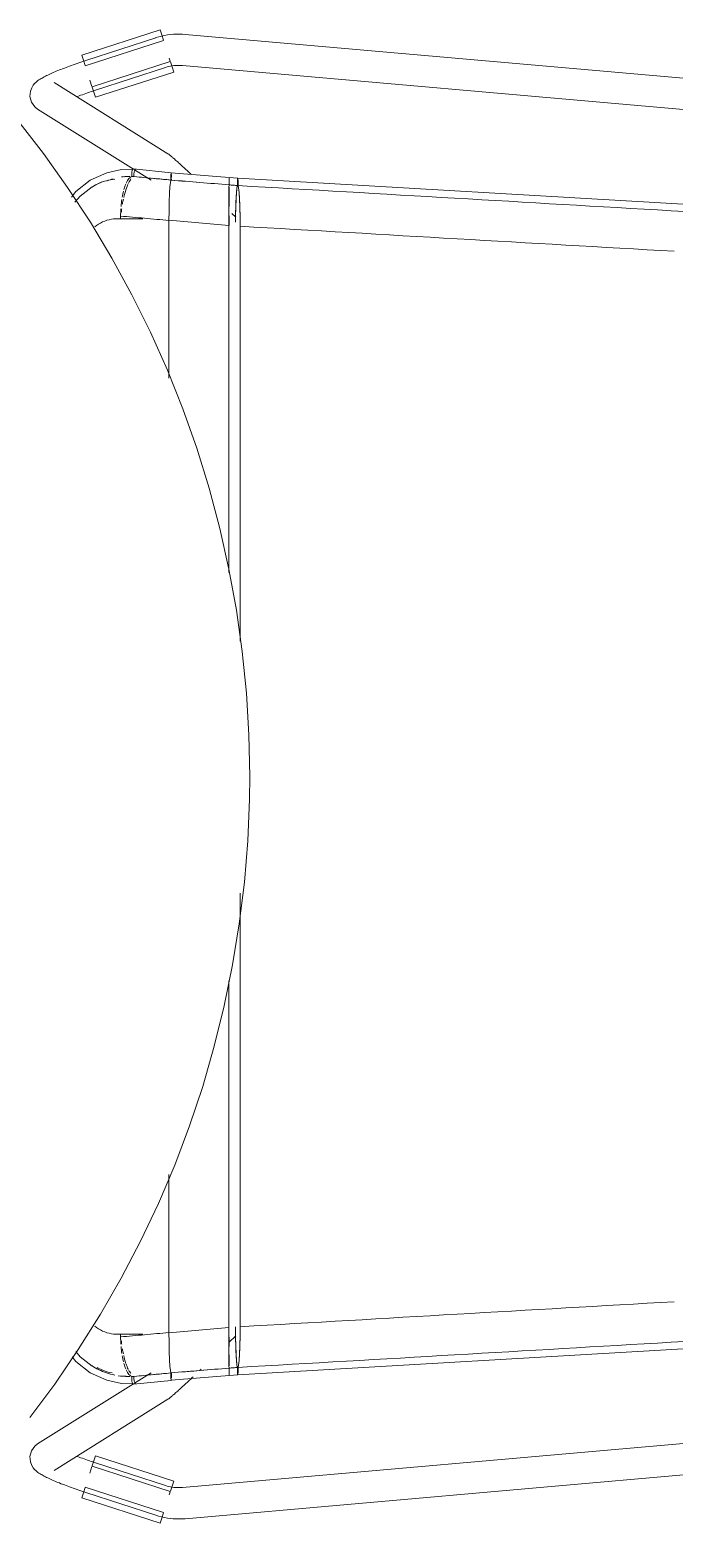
# Model space of a CAD drawing. Header units: millimetres. Extents: x 79795 to 317870, y -36033 to 97293.
# Drawn here: x 163100 to 163348, y 31024 to 31596 of the extents above; entities that cross this region are included whole.
import ezdxf

# ---------------------------------------------------------------- set-up
doc = ezdxf.new("R2010")
doc.units = ezdxf.units.MM
doc.header["$MEASUREMENT"] = 0
doc.layers.add('I-FURN', color=8, linetype='CONTINUOUS', lineweight=9)

msp = doc.modelspace()

# ---------------------------------------------------------------- linework, layer by layer
at = {"layer": 'I-FURN'}
for p, q in [((163120.32, 31586.73), (163150.32, 31596.42)), ((163121.62, 31582.69), (163151.63, 31592.37)), ((163148.69, 31593.42), (163121.87, 31584.71)), ((163148.73, 31593.43), (163148.69, 31593.42)), ((163149.83, 31593.76), (163148.73, 31593.43)), ((163150.93, 31594.05), (163149.83, 31593.76)), ((163150.32, 31596.42), (163150.96, 31594.46)), ((163152.05, 31594.29), (163150.93, 31594.05)), ((163150.96, 31594.46), (163151.59, 31592.49)), ((163153.18, 31594.48), (163152.05, 31594.29)), ((163154.31, 31594.63), (163153.18, 31594.48)), ((163155.44, 31594.74), (163154.31, 31594.63)), ((163156.59, 31594.8), (163155.44, 31594.74)), ((163157.73, 31594.81), (163156.59, 31594.8)), ((163158.87, 31594.78), (163157.73, 31594.81)), ((163160.01, 31594.7), (163158.87, 31594.78)), ((163603.33, 31555.76), (163160.01, 31594.7)), ((163120.95, 31584.78), (163120.32, 31586.73)), ((163110.48, 31580.54), (163111.08, 31580.78)), ((163111.08, 31580.78), (163111.69, 31581.03)), ((163111.69, 31581.03), (163112.31, 31581.28)), ((163112.31, 31581.28), (163112.95, 31581.53)), ((163112.95, 31581.53), (163113.6, 31581.79)), ((163113.6, 31581.79), (163114.27, 31582.04)), ((163114.27, 31582.04), (163114.95, 31582.3)), ((163114.95, 31582.3), (163115.64, 31582.55)), ((163115.64, 31582.55), (163116.34, 31582.81)), ((163116.34, 31582.81), (163117.04, 31583.06)), ((163117.04, 31583.06), (163117.76, 31583.31)), ((163117.76, 31583.31), (163118.48, 31583.57)), ((163118.48, 31583.57), (163119.21, 31583.82)), ((163119.21, 31583.82), (163119.94, 31584.07)), ((163119.94, 31584.07), (163120.68, 31584.31)), ((163120.68, 31584.31), (163121.42, 31584.56)), ((163121.59, 31582.8), (163120.95, 31584.78)), ((163121.42, 31584.56), (163121.87, 31584.71)), ((163154.24, 31584.3), (163124.23, 31574.62)), ((163125.58, 31573.29), (163152.39, 31582)), ((163152.39, 31582), (163153.03, 31582.2)), ((163153.03, 31582.2), (163153.67, 31582.36)), ((163153.67, 31582.36), (163154.32, 31582.5)), ((163153.83, 31585.57), (163154.2, 31584.4)), ((163154.27, 31584.19), (163154.91, 31582.21)), ((163154.32, 31582.5), (163154.97, 31582.62)), ((163154.91, 31582.21), (163155.54, 31580.26)), ((163154.97, 31582.62), (163155.62, 31582.71)), ((163155.62, 31582.71), (163156.28, 31582.77)), ((163156.28, 31582.77), (163156.94, 31582.8)), ((163156.94, 31582.8), (163157.61, 31582.81)), ((163157.61, 31582.81), (163158.27, 31582.8)), ((163158.27, 31582.8), (163158.93, 31582.75)), ((163158.93, 31582.75), (163158.96, 31582.75)), ((163158.96, 31582.75), (163583.46, 31545.45)), ((163101.11, 31574.25), (163101.68, 31575.17)), ((163101.68, 31575.17), (163102.2, 31575.8)), ((163102.2, 31575.8), (163102.66, 31576.26)), ((163102.66, 31576.26), (163103.09, 31576.63)), ((163103.09, 31576.63), (163103.49, 31576.94)), ((163103.49, 31576.94), (163103.88, 31577.22)), ((163103.88, 31577.22), (163104.27, 31577.47)), ((163104.27, 31577.47), (163104.66, 31577.72)), ((163104.66, 31577.72), (163105.06, 31577.95)), ((163105.06, 31577.95), (163105.47, 31578.18)), ((163105.47, 31578.18), (163105.9, 31578.41)), ((163105.9, 31578.41), (163106.34, 31578.64)), ((163106.34, 31578.64), (163106.79, 31578.87)), ((163106.79, 31578.87), (163107.27, 31579.1)), ((163107.27, 31579.1), (163107.76, 31579.33)), ((163107.76, 31579.33), (163108.27, 31579.57)), ((163108.27, 31579.57), (163108.79, 31579.81)), ((163108.79, 31579.81), (163109.34, 31580.05)), ((163109.34, 31580.05), (163109.9, 31580.29)), ((163153.31, 31548.91), (163109.72, 31576.22)), ((163109.9, 31580.29), (163110.48, 31580.54)), ((163123.4, 31577.19), (163124.2, 31574.71)), ((163125.53, 31570.57), (163155.54, 31580.26)), ((163100.42, 31570.9), (163100.59, 31572.87)), ((163101, 31568.67), (163100.42, 31570.9)), ((163100.59, 31572.87), (163101.11, 31574.25)), ((163118.61, 31570.85), (163119.23, 31571.08)), ((163119.23, 31571.08), (163119.86, 31571.32)), ((163119.86, 31571.32), (163120.51, 31571.56)), ((163120.51, 31571.56), (163121.17, 31571.79)), ((163121.17, 31571.79), (163121.83, 31572.03)), ((163121.83, 31572.03), (163122.51, 31572.26)), ((163122.51, 31572.26), (163123.19, 31572.49)), ((163123.19, 31572.49), (163123.87, 31572.73)), ((163123.87, 31572.73), (163124.56, 31572.96)), ((163124.9, 31572.53), (163124.27, 31574.5)), ((163124.56, 31572.96), (163125.25, 31573.19)), ((163125.53, 31570.57), (163124.9, 31572.53)), ((163125.25, 31573.19), (163125.58, 31573.29)), ((163102.23, 31566.94), (163101, 31568.67)), ((163102.23, 31566.94), (163103.35, 31566.05)), ((163103.35, 31566.05), (163140.12, 31543.01)), ((163105.56, 31549.03), (163095.75, 31561.67)), ((163114.86, 31536.01), (163105.56, 31549.03)), ((163153.31, 31548.91), (163153.63, 31548.7)), ((163153.63, 31548.7), (163153.89, 31548.51)), ((163153.89, 31548.51), (163154.12, 31548.34)), ((163154.12, 31548.34), (163154.34, 31548.16)), ((163154.34, 31548.16), (163154.56, 31547.98)), ((163154.56, 31547.98), (163154.79, 31547.79)), ((163154.79, 31547.79), (163155.03, 31547.59)), ((163155.03, 31547.59), (163155.28, 31547.38)), ((163155.28, 31547.38), (163155.55, 31547.15)), ((163155.55, 31547.15), (163155.83, 31546.91)), ((163155.83, 31546.91), (163156.12, 31546.65)), ((163156.12, 31546.65), (163156.43, 31546.38)), ((163156.43, 31546.38), (163156.76, 31546.09)), ((163123.55, 31538.76), (163129.86, 31541.66)), ((163129.86, 31541.66), (163135.51, 31542.87)), ((163135.51, 31542.87), (163140.97, 31542.96)), ((163154.57, 31541.66), (163140.08, 31543.08)), ((163140.49, 31542.78), (163146.93, 31538.74)), ((163154.48, 31540.72), (163154.47, 31540.27)), ((163154.47, 31540.27), (163154.48, 31540.72)), ((163154.5, 31541.11), (163154.48, 31540.72)), ((163154.48, 31540.72), (163154.5, 31541.1)), ((163154.52, 31541.4), (163154.5, 31541.11)), ((163154.5, 31541.1), (163154.52, 31541.4)), ((163154.55, 31541.59), (163154.52, 31541.4)), ((163154.57, 31541.66), (163154.55, 31541.59)), ((163154.55, 31541.59), (163154.57, 31541.66)), ((163154.6, 31541.6), (163154.57, 31541.66)), ((163176.77, 31539.83), (163154.57, 31541.66)), ((163154.57, 31541.66), (163154.6, 31541.59)), ((163154.62, 31541.41), (163154.6, 31541.6)), ((163154.6, 31541.59), (163154.62, 31541.41)), ((163154.64, 31541.12), (163154.62, 31541.41)), ((163154.62, 31541.41), (163154.64, 31541.11)), ((163154.66, 31540.74), (163154.64, 31541.12)), ((163154.64, 31541.11), (163154.66, 31540.73)), ((163154.67, 31540.28), (163154.66, 31540.74)), ((163154.66, 31540.73), (163154.67, 31540.28)), ((163156.76, 31546.09), (163157.09, 31545.79)), ((163157.09, 31545.79), (163157.44, 31545.47)), ((163157.44, 31545.47), (163157.81, 31545.14)), ((163157.81, 31545.14), (163158.19, 31544.8)), ((163158.19, 31544.8), (163158.58, 31544.44)), ((163158.58, 31544.44), (163158.98, 31544.08)), ((163158.98, 31544.08), (163159.39, 31543.69)), ((163159.39, 31543.69), (163159.82, 31543.3)), ((163159.82, 31543.3), (163160.25, 31542.9)), ((163160.25, 31542.9), (163160.7, 31542.49)), ((163160.7, 31542.49), (163161.15, 31542.06)), ((163161.15, 31542.06), (163161.61, 31541.63)), ((163161.61, 31541.63), (163162.08, 31541.19)), ((163123.62, 31522.63), (163114.86, 31536.01)), ((163118.02, 31534.42), (163123.55, 31538.76)), ((163119.69, 31532.69), (163124.26, 31536.18)), ((163124.26, 31536.18), (163127.95, 31538.09)), ((163153.96, 31533.75), (163154.11, 31536.19)), ((163154.11, 31536.18), (163153.96, 31533.71)), ((163154.29, 31537.92), (163154.11, 31536.18)), ((163154.11, 31536.2), (163154.29, 31537.92)), ((163154.48, 31538.81), (163154.29, 31537.92)), ((163154.29, 31537.92), (163154.48, 31538.81)), ((163154.47, 31540.27), (163154.47, 31539.78)), ((163154.47, 31539.77), (163154.47, 31540.27)), ((163154.47, 31539.78), (163154.47, 31539.28)), ((163154.47, 31539.28), (163154.47, 31539.77)), ((163154.47, 31539.28), (163154.48, 31538.81)), ((163154.48, 31538.81), (163154.47, 31539.28)), ((163154.67, 31539.29), (163154.66, 31538.82)), ((163154.68, 31539.79), (163154.67, 31540.28)), ((163154.67, 31540.28), (163154.68, 31539.79)), ((163154.67, 31538.82), (163154.67, 31539.3)), ((163176.75, 31536.11), (163176.74, 31534.36)), ((163176.74, 31534.36), (163176.75, 31536.1)), ((163176.75, 31536.1), (163176.77, 31536.99)), ((163176.77, 31536.99), (163176.75, 31536.11)), ((163176.77, 31539.83), (163180.13, 31539.56)), ((163176.77, 31539.76), (163176.77, 31539.83)), ((163176.77, 31539.83), (163176.78, 31539.76)), ((163176.78, 31539.77), (163176.77, 31539.83)), ((163176.77, 31539.83), (163176.77, 31539.77)), ((163176.77, 31539.28), (163176.77, 31539.58)), ((163176.77, 31539.58), (163176.77, 31539.29)), ((163176.77, 31539.29), (163176.77, 31538.91)), ((163176.77, 31538.9), (163176.77, 31539.28)), ((163176.77, 31538.91), (163176.77, 31538.45)), ((163176.77, 31538.45), (163176.77, 31538.9)), ((163176.77, 31537.96), (163176.77, 31538.45)), ((163176.77, 31538.45), (163176.77, 31537.96)), ((163176.77, 31537.46), (163176.77, 31537.96)), ((163176.77, 31537.96), (163176.77, 31537.47)), ((163176.77, 31537.47), (163176.77, 31536.99)), ((163176.77, 31536.99), (163176.77, 31537.46)), ((163176.78, 31539.28), (163176.78, 31538.9)), ((163176.78, 31538.9), (163176.78, 31539.28)), ((163176.78, 31538.9), (163176.78, 31538.44)), ((163176.78, 31538.45), (163176.78, 31538.9)), ((163176.78, 31537.96), (163176.78, 31538.45)), ((163176.78, 31538.44), (163176.78, 31537.95)), ((163176.78, 31537.46), (163176.78, 31537.96)), ((163176.78, 31537.95), (163176.78, 31537.46)), ((163176.78, 31537.46), (163176.78, 31536.99)), ((163176.78, 31536.99), (163176.78, 31537.46)), ((163176.8, 31536.09), (163176.81, 31534.34)), ((163176.81, 31534.34), (163176.8, 31536.09)), ((163179.82, 31535.81), (163179.63, 31534.06)), ((163180.03, 31536.72), (163179.82, 31535.81)), ((163180.03, 31538.17), (163180.02, 31537.68)), ((163180.02, 31537.68), (163180.02, 31537.19)), ((163180.02, 31537.19), (163180.03, 31536.72)), ((163180.04, 31538.62), (163180.03, 31538.17)), ((163180.06, 31539.01), (163180.04, 31538.62)), ((163180.08, 31539.3), (163180.06, 31539.01)), ((163180.1, 31539.49), (163180.08, 31539.3)), ((163180.13, 31539.56), (163180.1, 31539.49)), ((163512.04, 31520.27), (163180.13, 31539.56)), ((163180.16, 31539.49), (163180.13, 31539.56)), ((163180.19, 31539.3), (163180.16, 31539.49)), ((163180.21, 31539.01), (163180.19, 31539.3)), ((163180.23, 31538.63), (163180.21, 31539.01)), ((163180.24, 31538.18), (163180.23, 31538.63)), ((163180.23, 31536.72), (163180.24, 31537.19)), ((163180.44, 31535.83), (163180.23, 31536.72)), ((163180.24, 31537.69), (163180.24, 31538.18)), ((163180.24, 31537.19), (163180.24, 31537.69)), ((163180.64, 31534.09), (163180.44, 31535.83)), ((163116.34, 31532.32), (163118.02, 31534.42)), ((163117.69, 31530.3), (163119.69, 31532.69)), ((163153.84, 31530.61), (163153.77, 31527.17)), ((163153.77, 31527.17), (163153.84, 31530.61)), ((163153.96, 31533.71), (163153.84, 31530.61)), ((163153.84, 31530.67), (163153.96, 31533.71)), ((163176.73, 31531.86), (163176.72, 31528.72)), ((163176.72, 31528.73), (163176.73, 31531.85)), ((163176.73, 31531.86), (163176.74, 31534.36)), ((163176.74, 31534.36), (163176.73, 31531.86)), ((163176.81, 31534.34), (163176.82, 31531.84)), ((163176.82, 31531.84), (163176.81, 31534.34)), ((163176.82, 31531.84), (163176.83, 31528.72)), ((163176.83, 31528.72), (163176.82, 31531.84)), ((163179.47, 31531.57), (163179.34, 31528.45)), ((163179.63, 31534.06), (163179.47, 31531.57)), ((163180.8, 31531.58), (163180.64, 31534.09)), ((163180.92, 31528.45), (163180.8, 31531.58)), ((163143.7, 31524.02), (163133.95, 31524.02)), ((163135.19, 31523.96), (163135.19, 31525.01)), ((163153.77, 31527.07), (163153.74, 31523.31)), ((163153.74, 31523.43), (163153.77, 31527.07)), ((163176.71, 31525.16), (163176.72, 31528.72)), ((163176.72, 31528.72), (163176.71, 31525.16)), ((163176.71, 31521.37), (163176.71, 31525.16)), ((163176.71, 31525.16), (163176.71, 31521.37)), ((163176.83, 31525.16), (163176.84, 31521.38)), ((163176.84, 31521.38), (163176.83, 31525.16)), ((163179.39, 31524.59), (163177.86, 31526.07)), ((163179.27, 31524.9), (163179.24, 31522.64)), ((163179.34, 31528.45), (163179.27, 31524.9)), ((163181, 31524.89), (163180.92, 31528.45)), ((163181.03, 31521.1), (163181, 31524.89)), ((163131.85, 31508.91), (163123.62, 31522.63)), ((163153.74, 31523.31), (163153.74, 31462.82)), ((163153.74, 31462.82), (163153.74, 31523.31)), ((163176.71, 31388.37), (163176.71, 31521.37)), ((163176.71, 31521.37), (163176.71, 31388.37)), ((163181.03, 31362.01), (163181.03, 31521.1)), ((163181.03, 31521.1), (163181.03, 31362.01)), ((163139.52, 31494.86), (163131.85, 31508.91)), ((163146.62, 31480.53), (163139.52, 31494.86)), ((163153.15, 31465.92), (163146.62, 31480.53)), ((163159.08, 31451.06), (163153.15, 31465.92)), ((163164.42, 31435.98), (163159.08, 31451.06)), ((163169.14, 31420.7), (163164.42, 31435.98)), ((163173.26, 31405.23), (163169.14, 31420.7)), ((163176.75, 31389.62), (163173.26, 31405.23)), ((163179.61, 31373.88), (163176.75, 31389.62)), ((163181.85, 31358.04), (163179.61, 31373.88)), ((163183.44, 31342.12), (163181.85, 31358.04)), ((163184.4, 31326.15), (163183.44, 31342.12)), ((163184.72, 31310.15), (163184.4, 31326.15)), ((163184.63, 31301.52), (163184.72, 31310.15)), ((163183.96, 31285.53), (163184.63, 31301.52)), ((163182.66, 31269.59), (163183.96, 31285.53)), ((163180.72, 31253.71), (163182.66, 31269.59)), ((163181.03, 31099.2), (163181.03, 31265.47)), ((163181.03, 31265.47), (163181.03, 31099.2)), ((163178.14, 31237.91), (163180.72, 31253.71)), ((163174.94, 31222.24), (163178.14, 31237.91)), ((163176.71, 31098.94), (163176.71, 31231.77)), ((163176.71, 31231.77), (163176.71, 31098.94)), ((163171.11, 31206.71), (163174.94, 31222.24)), ((163166.67, 31191.34), (163171.11, 31206.71)), ((163161.61, 31176.16), (163166.67, 31191.34)), ((163155.95, 31161.19), (163161.61, 31176.16)), ((163149.7, 31146.47), (163155.95, 31161.19)), ((163153.74, 31157.55), (163153.74, 31096.99)), ((163153.74, 31096.99), (163153.74, 31157.55)), ((163142.86, 31132), (163149.7, 31146.47)), ((163135.45, 31117.82), (163142.86, 31132)), ((163127.48, 31103.95), (163135.45, 31117.82)), ((163118.96, 31090.41), (163127.48, 31103.95)), ((163512.04, 31100.04), (163180.13, 31080.75)), ((163133.95, 31096.29), (163143.7, 31096.29)), ((163135.19, 31095.3), (163135.19, 31096.34)), ((163153.74, 31096.99), (163153.77, 31093.23)), ((163153.77, 31093.23), (163153.74, 31096.87)), ((163176.71, 31095.15), (163176.71, 31098.94)), ((163176.71, 31098.94), (163176.71, 31095.15)), ((163176.71, 31093.14), (163179.39, 31095.71)), ((163176.72, 31091.58), (163176.71, 31095.15)), ((163176.71, 31095.15), (163176.72, 31091.58)), ((163176.83, 31095.15), (163176.83, 31091.59)), ((163176.83, 31091.59), (163176.83, 31095.15)), ((163179.24, 31099.09), (163179.27, 31095.41)), ((163179.27, 31095.41), (163179.34, 31091.86)), ((163180.92, 31091.85), (163181, 31095.42)), ((163181, 31095.42), (163181.03, 31099.2)), ((163109.9, 31077.22), (163118.96, 31090.41)), ((163117.95, 31089.69), (163119.69, 31087.62)), ((163153.84, 31089.7), (163153.77, 31093.14)), ((163153.77, 31093.13), (163153.84, 31089.7)), ((163153.84, 31089.7), (163153.96, 31086.6)), ((163153.96, 31086.6), (163153.84, 31089.63)), ((163176.73, 31088.45), (163176.72, 31091.58)), ((163176.72, 31091.58), (163176.73, 31088.45)), ((163176.74, 31085.95), (163176.73, 31088.45)), ((163176.73, 31088.45), (163176.74, 31085.95)), ((163176.82, 31088.47), (163176.81, 31085.97)), ((163176.81, 31085.96), (163176.82, 31088.46)), ((163179.34, 31091.86), (163179.47, 31088.74)), ((163179.47, 31088.74), (163179.63, 31086.24)), ((163180.64, 31086.22), (163180.8, 31088.72)), ((163180.8, 31088.72), (163180.92, 31091.85)), ((163116.62, 31087.63), (163118.02, 31085.88)), ((163118.02, 31085.88), (163123.55, 31081.55)), ((163119.69, 31087.62), (163124.26, 31084.12)), ((163124.26, 31084.12), (163127.95, 31082.21)), ((163153.96, 31086.6), (163154.11, 31084.12)), ((163154.11, 31084.12), (163153.96, 31086.56)), ((163154.11, 31084.12), (163154.29, 31082.39)), ((163154.29, 31082.39), (163154.11, 31084.1)), ((163165.53, 31082.38), (163166.04, 31082.86)), ((163176.74, 31085.95), (163176.75, 31084.2)), ((163176.75, 31084.2), (163176.74, 31085.94)), ((163176.77, 31083.31), (163176.75, 31084.2)), ((163176.75, 31084.2), (163176.77, 31083.31)), ((163176.77, 31082.84), (163176.77, 31083.31)), ((163176.77, 31083.31), (163176.77, 31082.84)), ((163176.77, 31082.35), (163176.77, 31082.84)), ((163176.77, 31082.84), (163176.77, 31082.34)), ((163176.78, 31083.32), (163176.78, 31082.85)), ((163176.78, 31082.85), (163176.78, 31083.32)), ((163176.78, 31082.85), (163176.78, 31082.35)), ((163176.78, 31082.35), (163176.78, 31082.85)), ((163176.81, 31085.97), (163176.8, 31084.22)), ((163176.8, 31084.21), (163176.81, 31085.96)), ((163179.63, 31086.24), (163179.82, 31084.49)), ((163179.82, 31084.49), (163180.03, 31083.59)), ((163180.03, 31083.59), (163180.02, 31083.12)), ((163180.02, 31083.12), (163180.02, 31082.62)), ((163180.02, 31082.62), (163180.03, 31082.13)), ((163180.23, 31083.58), (163180.44, 31084.47)), ((163180.24, 31083.11), (163180.23, 31083.58)), ((163180.24, 31082.62), (163180.24, 31083.11)), ((163180.24, 31082.13), (163180.24, 31082.62)), ((163180.44, 31084.47), (163180.64, 31086.22)), ((163100.33, 31064.4), (163109.9, 31077.22)), ((163140.12, 31077.29), (163103.35, 31054.26)), ((163123.55, 31081.55), (163129.86, 31078.65)), ((163129.86, 31078.65), (163135.51, 31077.43)), ((163135.51, 31077.43), (163140.97, 31077.35)), ((163154.57, 31078.64), (163140.08, 31077.22)), ((163146.93, 31081.57), (163140.49, 31077.53)), ((163154.29, 31082.39), (163154.48, 31081.49)), ((163154.48, 31081.5), (163154.29, 31082.38)), ((163154.47, 31081.03), (163154.48, 31081.5)), ((163154.48, 31081.49), (163154.47, 31081.02)), ((163154.47, 31080.53), (163154.47, 31081.03)), ((163154.47, 31081.02), (163154.47, 31080.53)), ((163154.47, 31080.53), (163154.47, 31080.04)), ((163154.47, 31080.04), (163154.47, 31080.53)), ((163154.47, 31080.04), (163154.48, 31079.58)), ((163154.48, 31079.59), (163154.47, 31080.04)), ((163154.5, 31079.2), (163154.48, 31079.59)), ((163154.48, 31079.58), (163154.5, 31079.2)), ((163154.5, 31079.2), (163154.52, 31078.9)), ((163154.52, 31078.91), (163154.5, 31079.2)), ((163154.52, 31078.9), (163154.55, 31078.71)), ((163154.57, 31078.65), (163154.55, 31078.72)), ((163154.55, 31078.71), (163154.57, 31078.64)), ((163176.77, 31080.47), (163154.57, 31078.65)), ((163154.57, 31078.64), (163154.6, 31078.71)), ((163154.6, 31078.71), (163154.57, 31078.65)), ((163154.6, 31078.71), (163154.62, 31078.9)), ((163154.62, 31078.9), (163154.6, 31078.71)), ((163154.62, 31078.9), (163154.64, 31079.19)), ((163154.64, 31079.19), (163154.62, 31078.9)), ((163154.66, 31081.48), (163154.67, 31081.01)), ((163154.67, 31080.03), (163154.66, 31079.57)), ((163154.66, 31079.57), (163154.67, 31080.02)), ((163154.67, 31081.01), (163154.67, 31081.48)), ((163154.68, 31080.51), (163154.67, 31081.01)), ((163154.67, 31081.01), (163154.68, 31080.52)), ((163154.68, 31080.52), (163154.67, 31080.03)), ((163154.67, 31080.02), (163154.68, 31080.51)), ((163159.39, 31076.61), (163159.82, 31077)), ((163159.82, 31077), (163160.25, 31077.41)), ((163160.25, 31077.41), (163160.7, 31077.82)), ((163160.7, 31077.82), (163161.15, 31078.24)), ((163161.15, 31078.24), (163161.61, 31078.67)), ((163161.61, 31078.67), (163162.08, 31079.12)), ((163162.08, 31079.12), (163162.56, 31079.56)), ((163162.56, 31079.56), (163163.04, 31080.02)), ((163176.77, 31081.86), (163176.77, 31082.35)), ((163176.77, 31082.34), (163176.77, 31081.85)), ((163176.77, 31081.4), (163176.77, 31081.86)), ((163176.77, 31081.85), (163176.77, 31081.4)), ((163176.77, 31081.02), (163176.77, 31081.4)), ((163176.77, 31081.4), (163176.77, 31081.02)), ((163176.77, 31080.73), (163176.77, 31081.02)), ((163176.77, 31081.02), (163176.77, 31080.73)), ((163176.77, 31080.48), (163180.13, 31080.74)), ((163176.77, 31080.54), (163176.77, 31080.73)), ((163176.77, 31080.73), (163176.77, 31080.54)), ((163176.78, 31080.54), (163176.77, 31080.48)), ((163176.77, 31080.48), (163176.77, 31080.54)), ((163176.77, 31080.54), (163176.77, 31080.47)), ((163176.77, 31080.47), (163176.78, 31080.54)), ((163176.78, 31082.35), (163176.78, 31081.86)), ((163176.78, 31081.86), (163176.78, 31082.35)), ((163176.78, 31081.86), (163176.78, 31081.41)), ((163176.78, 31081.41), (163176.78, 31081.86)), ((163176.78, 31081.41), (163176.78, 31081.03)), ((163176.78, 31081.02), (163176.78, 31081.41)), ((163176.78, 31081.03), (163176.78, 31080.73)), ((163176.78, 31080.73), (163176.78, 31081.02)), ((163176.78, 31080.73), (163176.78, 31080.54)), ((163176.78, 31080.54), (163176.78, 31080.73)), ((163180.03, 31082.13), (163180.04, 31081.68)), ((163180.04, 31081.68), (163180.06, 31081.3)), ((163180.06, 31081.3), (163180.08, 31081.01)), ((163180.08, 31081.01), (163180.1, 31080.82)), ((163180.1, 31080.82), (163180.13, 31080.75)), ((163180.13, 31080.75), (163180.16, 31080.81)), ((163180.16, 31080.81), (163180.19, 31081)), ((163180.19, 31081), (163180.21, 31081.29)), ((163180.21, 31081.29), (163180.23, 31081.68)), ((163180.23, 31081.68), (163180.24, 31082.13)), ((163109.72, 31044.09), (163153.31, 31071.4)), ((163153.31, 31071.4), (163153.63, 31071.61)), ((163153.63, 31071.61), (163153.89, 31071.79)), ((163153.89, 31071.79), (163154.12, 31071.97)), ((163154.12, 31071.97), (163154.34, 31072.14)), ((163154.34, 31072.14), (163154.56, 31072.32)), ((163154.56, 31072.32), (163154.79, 31072.51)), ((163154.79, 31072.51), (163155.03, 31072.71)), ((163155.03, 31072.71), (163155.28, 31072.93)), ((163155.28, 31072.93), (163155.55, 31073.16)), ((163155.55, 31073.16), (163155.83, 31073.4)), ((163155.83, 31073.4), (163156.12, 31073.66)), ((163156.12, 31073.66), (163156.43, 31073.93)), ((163156.43, 31073.93), (163156.76, 31074.22)), ((163156.76, 31074.22), (163157.09, 31074.52)), ((163157.09, 31074.52), (163157.44, 31074.83)), ((163157.44, 31074.83), (163157.81, 31075.16)), ((163157.81, 31075.16), (163158.19, 31075.51)), ((163158.19, 31075.51), (163158.58, 31075.86)), ((163158.58, 31075.86), (163158.98, 31076.23)), ((163583.31, 31074.84), (163158.96, 31037.56)), ((163158.98, 31076.23), (163159.39, 31076.61)), ((163160.01, 31025.6), (163603.33, 31064.55)), ((163102.23, 31053.37), (163103.35, 31054.26)), ((163101, 31051.63), (163100.42, 31049.41)), ((163100.42, 31049.41), (163100.59, 31047.43)), ((163102.23, 31053.37), (163101, 31051.63)), ((163118.61, 31049.46), (163119.23, 31049.22)), ((163119.23, 31049.22), (163119.86, 31048.99)), ((163119.86, 31048.99), (163120.51, 31048.75)), ((163120.51, 31048.75), (163121.17, 31048.52)), ((163121.17, 31048.52), (163121.83, 31048.28)), ((163121.83, 31048.28), (163122.51, 31048.05)), ((163124.9, 31047.78), (163125.53, 31049.73)), ((163155.54, 31040.04), (163125.53, 31049.73)), ((163100.59, 31047.43), (163101.11, 31046.05)), ((163101.11, 31046.05), (163101.68, 31045.14)), ((163101.68, 31045.14), (163102.2, 31044.51)), ((163102.2, 31044.51), (163102.66, 31044.05)), ((163102.66, 31044.05), (163103.09, 31043.68)), ((163103.09, 31043.68), (163103.49, 31043.36)), ((163103.49, 31043.36), (163103.88, 31043.09)), ((163103.88, 31043.09), (163104.27, 31042.83)), ((163104.27, 31042.83), (163104.66, 31042.59)), ((163104.66, 31042.59), (163105.06, 31042.35)), ((163122.51, 31048.05), (163123.19, 31047.81)), ((163123.19, 31047.81), (163123.87, 31047.58)), ((163124.2, 31045.59), (163123.4, 31043.11)), ((163123.87, 31047.58), (163124.56, 31047.35)), ((163124.23, 31045.69), (163154.24, 31036)), ((163124.27, 31045.81), (163124.9, 31047.78)), ((163124.56, 31047.35), (163125.25, 31047.12)), ((163125.25, 31047.12), (163125.58, 31047.01)), ((163152.4, 31038.3), (163125.58, 31047.01)), ((163105.06, 31042.35), (163105.47, 31042.12)), ((163105.47, 31042.12), (163105.9, 31041.89)), ((163105.9, 31041.89), (163106.34, 31041.67)), ((163106.34, 31041.67), (163106.79, 31041.44)), ((163106.79, 31041.44), (163107.27, 31041.2)), ((163107.27, 31041.2), (163107.76, 31040.97)), ((163107.76, 31040.97), (163108.27, 31040.74)), ((163108.27, 31040.74), (163108.79, 31040.5)), ((163108.79, 31040.5), (163109.34, 31040.26)), ((163109.34, 31040.26), (163109.9, 31040.02)), ((163109.9, 31040.02), (163110.48, 31039.77)), ((163110.48, 31039.77), (163111.08, 31039.52)), ((163111.08, 31039.52), (163111.69, 31039.28)), ((163111.69, 31039.28), (163112.31, 31039.02)), ((163112.31, 31039.02), (163112.95, 31038.77)), ((163112.95, 31038.77), (163113.6, 31038.52)), ((163113.6, 31038.52), (163114.27, 31038.27)), ((163114.27, 31038.27), (163114.95, 31038.01)), ((163114.95, 31038.01), (163115.64, 31037.76)), ((163115.64, 31037.76), (163116.34, 31037.5)), ((163116.34, 31037.5), (163117.04, 31037.25)), ((163117.04, 31037.25), (163117.76, 31036.99)), ((163117.76, 31036.99), (163118.48, 31036.74)), ((163118.48, 31036.74), (163119.21, 31036.49)), ((163120.95, 31035.53), (163121.59, 31037.5)), ((163151.63, 31027.93), (163121.62, 31037.62)), ((163152.42, 31038.29), (163152.4, 31038.3)), ((163153.06, 31038.1), (163152.42, 31038.29)), ((163153.7, 31037.94), (163153.06, 31038.1)), ((163154.34, 31037.8), (163153.7, 31037.94)), ((163154.91, 31038.09), (163154.27, 31036.12)), ((163155, 31037.68), (163154.34, 31037.8)), ((163155.54, 31040.04), (163154.91, 31038.09)), ((163155.65, 31037.6), (163155, 31037.68)), ((163156.31, 31037.54), (163155.65, 31037.6)), ((163156.97, 31037.5), (163156.31, 31037.54)), ((163157.64, 31037.49), (163156.97, 31037.5)), ((163158.3, 31037.51), (163157.64, 31037.49)), ((163158.96, 31037.56), (163158.3, 31037.51)), ((163119.21, 31036.49), (163119.94, 31036.24)), ((163119.94, 31036.24), (163120.68, 31035.99)), ((163120.32, 31033.58), (163120.95, 31035.53)), ((163150.32, 31023.89), (163120.32, 31033.58)), ((163120.68, 31035.99), (163121.42, 31035.75)), ((163121.42, 31035.75), (163121.87, 31035.6)), ((163121.87, 31035.6), (163148.69, 31026.89)), ((163154.2, 31035.9), (163153.83, 31034.74)), ((163148.69, 31026.89), (163149.78, 31026.56)), ((163149.78, 31026.56), (163150.89, 31026.27)), ((163150.96, 31025.84), (163150.32, 31023.89)), ((163150.89, 31026.27), (163152.01, 31026.03)), ((163151.59, 31027.81), (163150.96, 31025.84)), ((163152.01, 31026.03), (163153.13, 31025.83)), ((163153.13, 31025.83), (163154.26, 31025.68)), ((163154.26, 31025.68), (163155.4, 31025.57)), ((163155.4, 31025.57), (163156.54, 31025.51)), ((163156.54, 31025.51), (163157.68, 31025.49)), ((163157.68, 31025.49), (163158.82, 31025.52)), ((163158.82, 31025.52), (163159.96, 31025.6)), ((163159.96, 31025.6), (163160.01, 31025.6))]:
    msp.add_line(p, q, dxfattribs=at)
for points, knots in [([(163139.52, 31540.25), (163139.5, 31540.39), (163139.47, 31540.67), (163139.46, 31541.1), (163139.47, 31541.47), (163139.49, 31541.76), (163139.52, 31542.03), (163139.57, 31542.28), (163139.64, 31542.51), (163139.7, 31542.7), (163139.8, 31542.9), (163139.89, 31543), (163139.93, 31543.03)], [0, 0, 0, 0, 0.0555556, 0.1111111, 0.1666667, 0.1944444, 0.2222222, 0.2777778, 0.3055556, 0.3333333, 0.3888889, 0.4444444, 0.4444444, 0.4444444, 0.4444444]), ([(163124.4, 31536.25), (163125.18, 31536.73), (163127.87, 31538.28), (163130.81, 31538.87), (163132.91, 31539.15)], [-0.3992101, -0.3992101, -0.3992101, -0.3992101, -0.3333333, -0.1789981, -0.1789981, -0.1789981, -0.1789981]), ([(163179.24, 31522.64), (163179.25, 31524.67), (163179.31, 31527.89), (163179.46, 31531.68), (163179.68, 31535.03), (163179.89, 31536.43), (163180.03, 31536.72)], [-0.9335619, -0.9335619, -0.9335619, -0.9335619, -0.6666667, -0.5, -0.3333333, 0, 0, 0, 0]), ([(163180.13, 31539.56), (163180.15, 31539.56), (163180.18, 31539.42), (163180.21, 31539.03), (163180.23, 31538.65), (163180.24, 31538.19), (163180.24, 31537.69), (163180.24, 31537.19), (163180.24, 31536.87), (163180.23, 31536.72)], [-0.498493, -0.498493, -0.498493, -0.498493, -0.375, -0.3125, -0.25, -0.1875, -0.125, -0.0625, 0, 0, 0, 0]), ([(163180.23, 31536.72), (163180.38, 31536.45), (163180.59, 31535.06), (163180.81, 31531.7), (163180.93, 31528.53), (163181.01, 31524.93), (163181.03, 31522.38), (163181.03, 31521.1)], [-1, -1, -1, -1, -0.666667, -0.5, -0.333333, -0.166667, 0, 0, 0, 0]), ([(163125.3, 31520.85), (163126.2, 31521.62), (163129.2, 31523.55), (163132.8, 31524.18), (163135.19, 31523.96)], [0.5, 0.5, 0.5, 0.5, 0.6666667, 1, 1, 1, 1]), ([(163135.19, 31096.34), (163132.8, 31096.13), (163129.2, 31096.76), (163126.2, 31098.69), (163125.3, 31099.45)], [0, 0, 0, 0, 0.3333333, 0.5, 0.5, 0.5, 0.5]), ([(163180.03, 31083.59), (163179.89, 31083.88), (163179.68, 31085.27), (163179.46, 31088.62), (163179.34, 31091.78), (163179.26, 31095.34), (163179.24, 31097.85), (163179.24, 31099.09)], [-1, -1, -1, -1, -0.6666667, -0.5, -0.3333333, -0.1666667, -0.003964, -0.003964, -0.003964, -0.003964]), ([(163181.03, 31099.2), (163181.03, 31097.93), (163181.01, 31095.38), (163180.93, 31091.77), (163180.81, 31088.61), (163180.59, 31085.25), (163180.38, 31083.86), (163180.23, 31083.58)], [-1, -1, -1, -1, -0.833333, -0.666667, -0.5, -0.333333, 0, 0, 0, 0]), ([(163132.95, 31080.64), (163130.83, 31081.08), (163127.75, 31082.09), (163124.99, 31083.72), (163124.12, 31084.31)], [0.1763318, 0.1763318, 0.1763318, 0.1763318, 0.3333333, 0.408557, 0.408557, 0.408557, 0.408557]), ([(163126.18, 31083.59), (163126.77, 31083.25), (163128.62, 31082.23), (163130.6, 31081.73), (163131.98, 31081.51)], [0.6175454, 0.6175454, 0.6175454, 0.6175454, 0.6666667, 0.7702374, 0.7702374, 0.7702374, 0.7702374]), ([(163160.78, 31081.99), (163162.42, 31082.13), (163167.75, 31082.57), (163173.09, 31083.01), (163176.78, 31083.32)], [0.2766114, 0.2766114, 0.2766114, 0.2766114, 0.5, 1, 1, 1, 1]), ([(163180.13, 31080.74), (163180.11, 31080.74), (163180.08, 31080.88), (163180.05, 31081.28), (163180.04, 31081.67), (163180.02, 31082.12), (163180.02, 31082.62), (163180.02, 31083.12), (163180.03, 31083.44), (163180.03, 31083.59)], [-0.5, -0.5, -0.5, -0.5, -0.375, -0.3125, -0.25, -0.1875, -0.125, -0.0625, 0, 0, 0, 0]), ([(163180.23, 31083.58), (163180.24, 31083.36), (163180.25, 31082.87), (163180.24, 31082.23), (163180.23, 31081.77), (163180.22, 31081.36), (163180.18, 31080.91), (163180.15, 31080.75), (163180.13, 31080.74)], [-1, -1, -1, -1, -0.90625, -0.8125, -0.765625, -0.71875, -0.625, -0.501507, -0.501507, -0.501507, -0.501507]), ([(163139.93, 31077.27), (163139.91, 31077.29), (163139.86, 31077.33), (163139.79, 31077.44), (163139.69, 31077.63), (163139.58, 31077.95), (163139.51, 31078.35), (163139.48, 31078.71), (163139.46, 31079.08), (163139.46, 31079.53), (163139.5, 31079.88), (163139.52, 31080.06)], [0.5555556, 0.5555556, 0.5555556, 0.5555556, 0.5833333, 0.6180556, 0.6527778, 0.7222222, 0.7916667, 0.8263889, 0.8611111, 0.9305556, 1, 1, 1, 1]), ([(163140.26, 31080.16), (163140.25, 31079.94), (163140.25, 31079.45), (163140.34, 31078.7), (163140.49, 31078.03), (163140.67, 31077.6), (163140.78, 31077.45), (163140.83, 31077.41)], [-1, -1, -1, -1, -0.90625, -0.8125, -0.71875, -0.625, -0.5625, -0.5625, -0.5625, -0.5625])]:
    msp.add_open_spline(points, degree=3, knots=knots, dxfattribs=at)
for points in [[(163140.83, 31542.9), (163140.78, 31542.86), (163140.69, 31542.74), (163140.56, 31542.44), (163140.44, 31542.05), (163140.35, 31541.6), (163140.28, 31541.11), (163140.25, 31540.61), (163140.25, 31540.29), (163140.26, 31540.14)], [(163132.28, 31539.28), (163131.55, 31539.08), (163130.84, 31538.84), (163130.13, 31538.58)], [(163135.53, 31540.07), (163136.34, 31540.16), (163137.17, 31540.17), (163138, 31540.16)], [(163138.1, 31537.42), (163137.47, 31536.06), (163136.91, 31534.24), (163136.41, 31532.19)], [(163136.47, 31535.27), (163136.68, 31536), (163136.91, 31536.63), (163137.16, 31537.23)], [(163138.7, 31540.21), (163138.04, 31540.2), (163137.39, 31540.16), (163136.75, 31540.1)], [(163137.36, 31537.7), (163137.68, 31538.39), (163138.38, 31539.54), (163139.13, 31540.1), (163139.52, 31540.25)], [(163139.17, 31539.24), (163138.85, 31538.83), (163138.52, 31538.31), (163138.21, 31537.67)], [(163154.48, 31538.81), (163151.95, 31539.05), (163146.92, 31539.53), (163141.97, 31540.01), (163139.52, 31540.25)], [(163154.67, 31538.82), (163152.29, 31539.06), (163149.93, 31539.29), (163147.58, 31539.53)], [(163154.48, 31538.81), (163158.19, 31538.51), (163165.61, 31537.9), (163173.05, 31537.3), (163176.77, 31536.99)], [(163154.66, 31538.82), (163158.31, 31538.52), (163161.96, 31538.22), (163165.61, 31537.91)], [(163169.23, 31537.61), (163169.64, 31537.58), (163170.05, 31537.55), (163170.46, 31537.51)], [(163180.23, 31536.72), (163179.65, 31536.77), (163178.5, 31536.86), (163177.34, 31536.95), (163176.77, 31536.99)], [(163180.03, 31536.72), (163179.49, 31536.76), (163178.41, 31536.85), (163177.32, 31536.94), (163176.78, 31536.99)], [(163180.03, 31536.72), (163180.02, 31537.31), (163180.02, 31538.82), (163180.09, 31539.56), (163180.13, 31539.56)], [(163180.23, 31536.72), (163235.64, 31533.5), (163346.4, 31527.06), (163456.99, 31520.62), (163512.23, 31517.4)], [(163135.36, 31528.73), (163135.43, 31529.63), (163135.53, 31530.51), (163135.66, 31531.36)], [(163135.79, 31532.22), (163135.94, 31533.06), (163136.1, 31533.86), (163136.29, 31534.6)], [(163136.26, 31531.54), (163136.12, 31530.89), (163135.98, 31530.23), (163135.86, 31529.55)], [(163133.67, 31524.01), (163134.18, 31524.03), (163134.68, 31524.01), (163135.19, 31523.96)], [(163135.19, 31525.01), (163135.2, 31525.96), (163135.23, 31526.89), (163135.29, 31527.8)], [(163153.74, 31523.31), (163150.61, 31523.62), (163144.36, 31524.21), (163138.22, 31524.75), (163135.19, 31525.01)], [(163135.61, 31527.85), (163135.54, 31527.38), (163135.49, 31526.9), (163135.44, 31526.42)], [(163153.74, 31523.43), (163157.56, 31523.09), (163161.39, 31522.74), (163165.22, 31522.4)], [(163165.22, 31522.4), (163169.05, 31522.06), (163172.88, 31521.71), (163176.71, 31521.37)], [(163181.03, 31521.1), (163236.55, 31517.91), (163292.08, 31514.71), (163347.52, 31511.52)], [(163347.52, 31108.79), (163292.06, 31105.59), (163236.55, 31102.4), (163181.03, 31099.2)], [(163180.23, 31083.58), (163235.64, 31086.8), (163346.4, 31093.24), (163456.99, 31099.68), (163512.23, 31102.9)], [(163135.19, 31096.34), (163134.68, 31096.3), (163134.18, 31096.28), (163133.67, 31096.29)], [(163153.74, 31096.99), (163150.61, 31096.69), (163144.36, 31096.1), (163138.22, 31095.56), (163135.19, 31095.3)], [(163135.29, 31092.52), (163135.23, 31093.42), (163135.2, 31094.35), (163135.19, 31095.3)], [(163165.22, 31097.91), (163161.39, 31097.56), (163157.56, 31097.22), (163153.74, 31096.87)], [(163176.71, 31098.94), (163172.88, 31098.59), (163169.04, 31098.25), (163165.22, 31097.91)], [(163135.66, 31088.94), (163135.53, 31089.79), (163135.42, 31090.67), (163135.36, 31091.58)], [(163135.43, 31093.88), (163135.48, 31093.4), (163135.54, 31092.93), (163135.61, 31092.47)], [(163135.87, 31090.77), (163135.99, 31090.09), (163136.12, 31089.43), (163136.26, 31088.77)], [(163136.29, 31085.71), (163136.1, 31086.45), (163135.94, 31087.26), (163135.79, 31088.09)], [(163136.4, 31088.11), (163136.62, 31087.19), (163136.85, 31086.24), (163137.1, 31085.39)], [(163137.16, 31083.06), (163136.91, 31083.65), (163136.68, 31084.31), (163136.47, 31085.04)], [(163137.25, 31085.07), (163137.52, 31084.26), (163137.8, 31083.45), (163138.1, 31082.89)], [(163139.52, 31080.06), (163139.13, 31080.21), (163138.38, 31080.77), (163137.68, 31081.92), (163137.36, 31082.61)], [(163138.21, 31082.65), (163138.52, 31082.01), (163138.84, 31081.61), (163139.17, 31081.28)], [(163154.48, 31081.5), (163158.19, 31081.8), (163165.61, 31082.41), (163173.05, 31083.01), (163176.77, 31083.31)], [(163180.23, 31083.58), (163179.65, 31083.54), (163178.5, 31083.45), (163177.34, 31083.36), (163176.77, 31083.31)], [(163180.03, 31083.59), (163179.49, 31083.54), (163178.41, 31083.45), (163177.32, 31083.36), (163176.78, 31083.32)], [(163137.99, 31080.09), (163136.73, 31080.11), (163135.47, 31080.2), (163134.23, 31080.39)], [(163136.01, 31080.29), (163136.9, 31080.18), (163137.8, 31080.16), (163138.7, 31080.16)], [(163154.48, 31081.49), (163151.95, 31081.26), (163146.92, 31080.78), (163141.97, 31080.3), (163139.52, 31080.06)], [(163154.48, 31081.46), (163152.17, 31081.24), (163149.85, 31081.01), (163147.58, 31080.78)]]:
    msp.add_open_spline(points, degree=3, dxfattribs=at)

doc.saveas('drawing.dxf')
